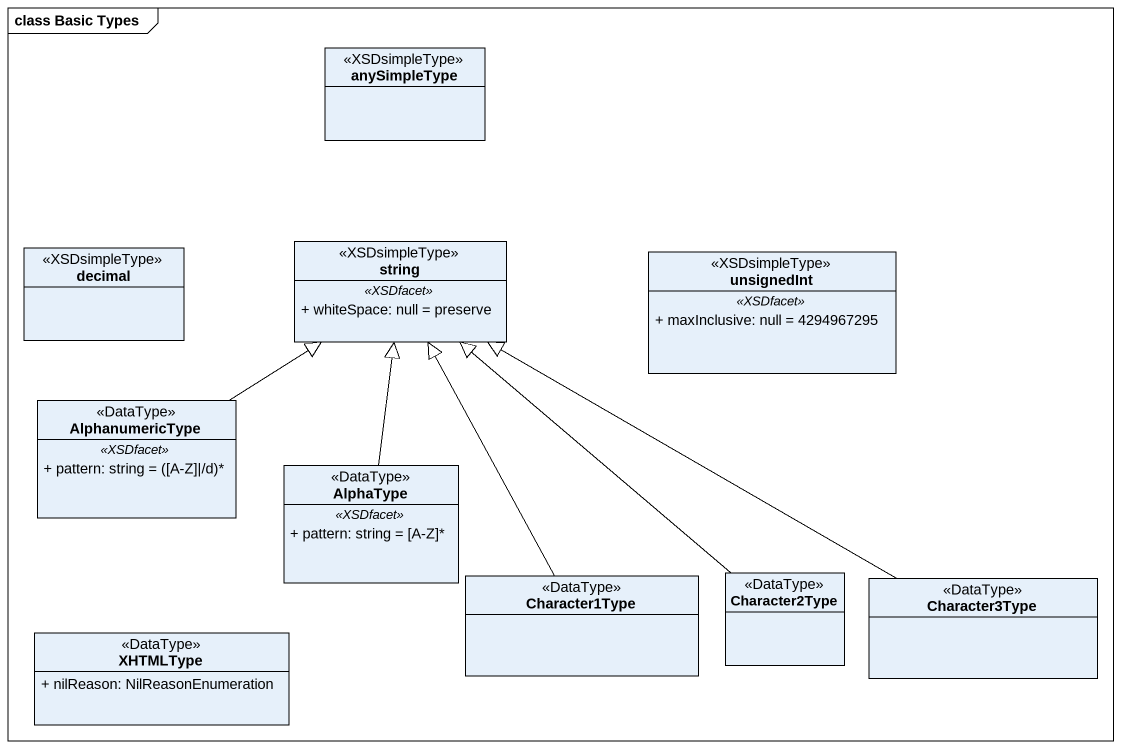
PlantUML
@startuml
mainframe class Basic Types
hide circle
hide empty members
skinparam classAttributeIconSize 0
class anySimpleType <<XSDsimpleType>>
class decimal <<XSDsimpleType>>
class string <<XSDsimpleType>> {
  .. <<XSDfacet>> ..
  + whiteSpace: null = preserve
}
class unsignedInt <<XSDsimpleType>> {
  .. <<XSDfacet>> ..
  + maxInclusive: null = 4294967295
}
class AlphanumericType <<DataType>> {
  .. <<XSDfacet>> ..
  {field} + pattern: string = ([A-Z]|/d)*
}
class AlphaType <<DataType>> {
  .. <<XSDfacet>> ..
  + pattern: string = [A-Z]*
}
class Character1Type <<DataType>>
class Character2Type <<DataType>>
class Character3Type <<DataType>>
class XHTMLType <<DataType>> {
  + nilReason: NilReasonEnumeration
}
AlphanumericType -up-|> string
AlphaType -up-|> string
Character1Type -up-|> string
Character2Type -up-|> string
Character3Type -left-|> string
@enduml
